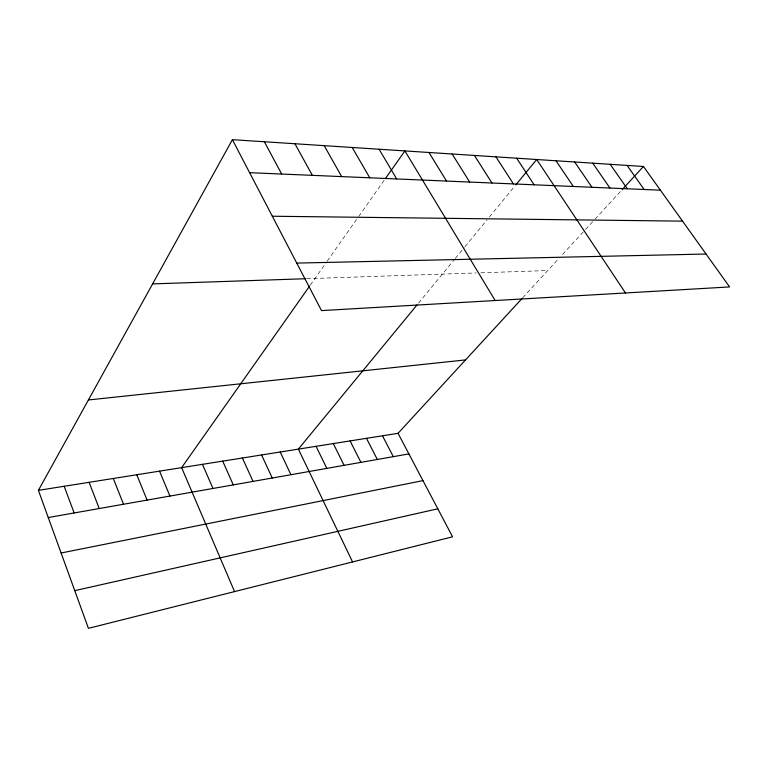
<?xml version="1.0" encoding="UTF-8"?>
<svg xmlns="http://www.w3.org/2000/svg" width="768" height="768" viewBox="0 0 768 768"><rect width="100%" height="100%" fill="white"/><g stroke="black" fill="none" stroke-linecap="round" stroke-linejoin="round"><path stroke-width="0.58" stroke-dasharray="3.84 2.88" d="M310.301 285.12L326.592 262.003M327.264 261.043L356.726 219.254M358.714 216.432L384.998 179.155M418.522 303.11L454.522 259.354M455.28 258.432L464.246 247.536M464.995 246.634L487.104 219.763M489.389 216.989L514.32 186.691M522.682 297.792L557.837 259.574M562.483 254.515L584.736 230.323M585.523 229.469L593.357 220.944M594.97 219.187L621.446 190.406M306.826 278.688L476.218 272.957M480.845 272.803L547.747 270.538"/><path stroke-width="1.15" d="M521.885 298.656L398.045 433.315L452.563 536.803L88.416 628.33L38.4 490.358L232.406 139.67L643.45 166.474L729.6 286.934L321.523 310.598L232.406 139.67M309.619 286.08L181.622 467.635L234.547 591.6M385.69 178.176L404.899 150.922L495.168 300.528M417.053 304.886L298.368 449.117L352.57 561.936M515.818 184.867L536.688 159.514L625.478 292.973M622.243 189.542L643.45 166.474M74.765 590.659L437.818 508.8M61.114 552.998L422.966 480.624M48.25 517.536L408.893 453.907M38.4 490.358L398.045 433.315M88.406 399.965L465.552 359.914M152.611 283.901L305.654 278.726M296.746 263.088L706.061 254.026M272.323 216.23L682.55 221.146M249.61 172.675L660.413 190.186M627.091 165.408L644.131 189.494M610.186 164.304L627.312 188.774M592.733 163.171L609.926 188.035M574.675 161.99L591.946 187.267M556.013 160.771L573.341 186.48M516.672 158.208L534.125 184.81M495.936 156.854L513.427 183.926M474.442 155.453L491.971 183.005M452.131 153.994L469.69 182.054M428.966 152.486L446.544 181.075M379.104 149.232L396.662 178.944M352.224 147.485L369.754 177.802M324.192 145.651L341.683 176.602M294.931 143.75L312.355 175.354M264.365 141.754L281.693 174.048M382.464 435.782L393.302 456.653M366.48 438.317L377.318 459.475M350.102 440.918L360.922 462.365M333.302 443.578L344.102 465.341M316.061 446.314L326.842 468.384M280.214 452.006L290.938 474.72M261.562 454.963L272.246 478.013M242.39 457.997L253.037 481.402M222.701 461.126L233.29 484.886M202.454 464.333L212.986 488.467M159.533 471.139L169.93 496.07M136.771 474.749L147.082 500.093M113.318 478.474L123.523 504.25M89.126 482.314L99.226 508.541M64.166 486.269L74.15 512.966"/></g></svg>
